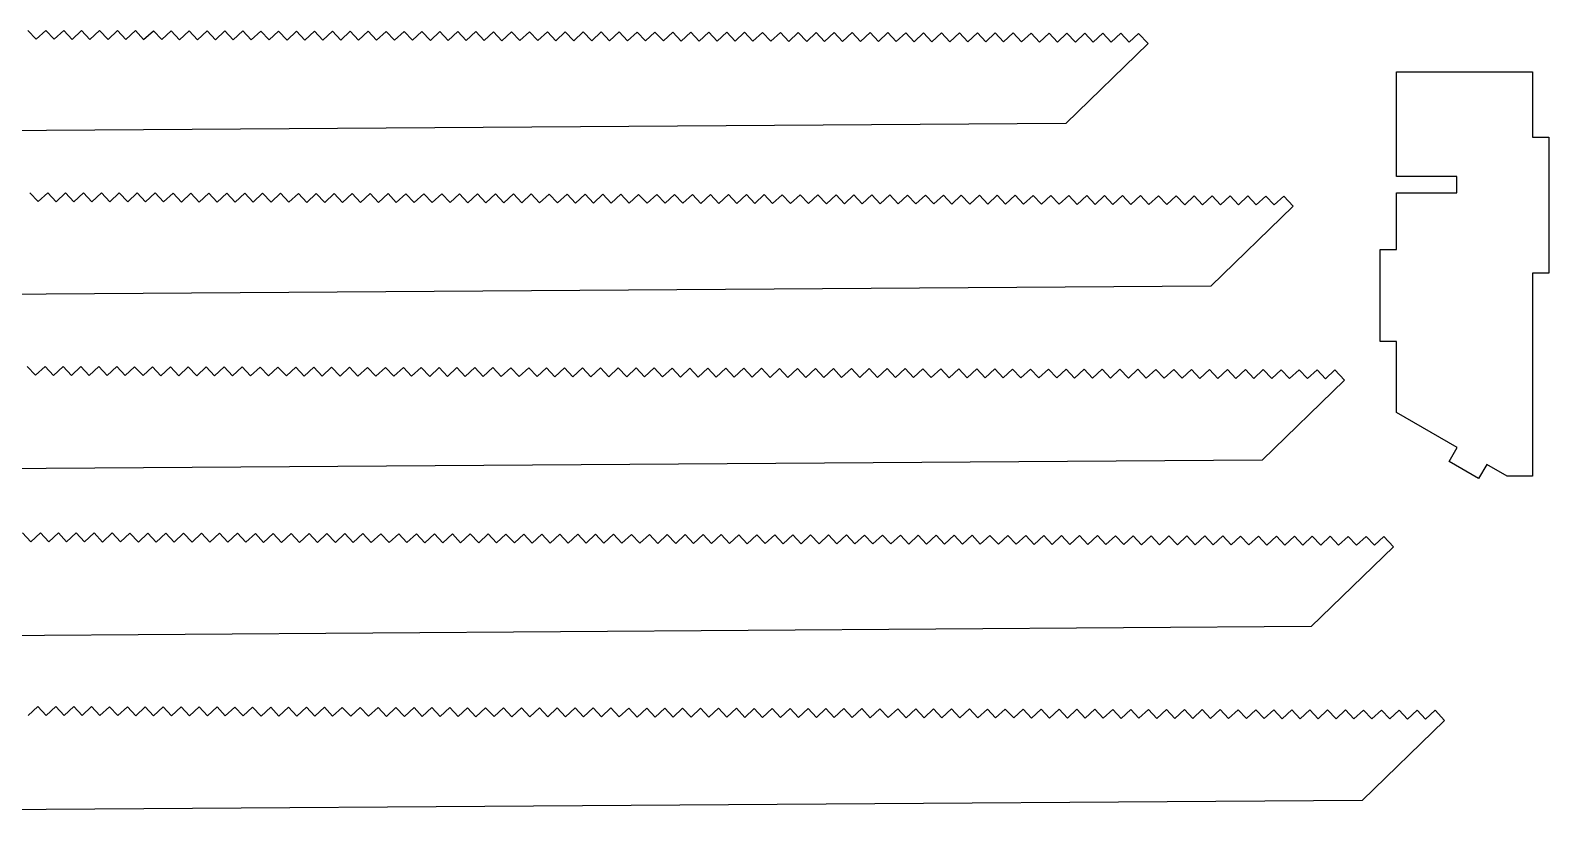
# Model space of a CAD drawing. Extents: x 12 to 2357, y -4 to 494.
# Drawn here: x 851.9 to 991.6, y 420 to 492.1 of the extents above; entities that cross this region are included whole.
import ezdxf

# ---------------------------------------------------------------- set-up
doc = ezdxf.new("R2010")
doc.units = 0
doc.layers.get('0').update_dxf_attribs({"linetype": 'CONTINUOUS'})

msp = doc.modelspace()

# ---------------------------------------------------------------- linework, layer by layer
for p, q in [((851.67, 492.07), (852.44, 491.25)), ((852.44, 491.25), (853.33, 492.07)), ((853.33, 492.07), (854.09, 491.25)), ((854.09, 491.25), (854.97, 492.06)), ((854.97, 492.06), (855.75, 491.24)), ((855.75, 491.24), (856.62, 492.06)), ((856.62, 492.06), (857.39, 491.24)), ((857.39, 491.24), (858.27, 492.05)), ((858.27, 492.05), (859.05, 491.23)), ((859.05, 491.23), (859.92, 492.05)), ((859.92, 492.05), (860.69, 491.23)), ((860.69, 491.23), (861.57, 492.05)), ((861.57, 492.05), (862.33, 491.22)), ((862.33, 491.22), (863.22, 492.04)), ((863.22, 492.04), (863.99, 491.22)), ((863.99, 491.22), (864.86, 492.03)), ((864.86, 492.03), (865.63, 491.2)), ((865.63, 491.2), (866.52, 492.03)), ((866.52, 492.03), (867.28, 491.21)), ((867.28, 491.21), (868.16, 492.03)), ((868.16, 492.03), (868.93, 491.21)), ((868.93, 491.21), (869.81, 492.02)), ((869.81, 492.02), (870.58, 491.2)), ((870.58, 491.2), (871.46, 492.02)), ((871.46, 492.02), (872.23, 491.2)), ((872.23, 491.2), (873.1, 492.01)), ((873.1, 492.01), (873.87, 491.19)), ((873.87, 491.19), (874.75, 492.01)), ((874.75, 492.01), (875.52, 491.18)), ((875.52, 491.18), (876.4, 492.01)), ((876.4, 492.01), (877.17, 491.18)), ((877.17, 491.18), (878.04, 492)), ((878.04, 492), (878.81, 491.18)), ((878.81, 491.18), (879.7, 492)), ((879.7, 492), (880.46, 491.18)), ((880.46, 491.18), (881.34, 491.99)), ((881.34, 491.99), (882.11, 491.17)), ((882.11, 491.17), (882.99, 491.99)), ((882.99, 491.99), (883.76, 491.17)), ((883.76, 491.17), (884.64, 491.98)), ((884.64, 491.98), (885.42, 491.16)), ((885.42, 491.16), (886.29, 491.98)), ((886.29, 491.98), (887.06, 491.16)), ((887.06, 491.16), (887.94, 491.98)), ((887.94, 491.98), (888.71, 491.15)), ((888.71, 491.15), (889.59, 491.97)), ((889.59, 491.97), (890.36, 491.15)), ((890.36, 491.15), (891.23, 491.97)), ((891.23, 491.97), (892, 491.14)), ((892, 491.14), (892.89, 491.96)), ((892.89, 491.96), (893.65, 491.14)), ((893.65, 491.14), (894.52, 491.95)), ((894.52, 491.95), (895.3, 491.12)), ((895.3, 491.12), (896.18, 491.95)), ((896.18, 491.95), (896.95, 491.13)), ((896.95, 491.13), (897.83, 491.95)), ((897.83, 491.95), (898.59, 491.13)), ((898.59, 491.13), (899.48, 491.94)), ((899.48, 491.94), (900.25, 491.12)), ((900.25, 491.12), (901.13, 491.94)), ((901.13, 491.94), (901.9, 491.11)), ((901.9, 491.11), (902.78, 491.93)), ((902.78, 491.93), (903.56, 491.11)), ((903.56, 491.11), (904.43, 491.93)), ((904.43, 491.93), (905.2, 491.1)), ((905.2, 491.1), (906.09, 491.93)), ((906.09, 491.93), (906.85, 491.1)), ((906.85, 491.1), (907.73, 491.92)), ((907.73, 491.92), (908.5, 491.1)), ((908.5, 491.1), (909.38, 491.92)), ((909.38, 491.92), (910.15, 491.1)), ((910.15, 491.1), (911.03, 491.91)), ((911.03, 491.91), (911.79, 491.09)), ((911.79, 491.09), (912.68, 491.91)), ((912.68, 491.91), (913.45, 491.09)), ((913.45, 491.09), (914.33, 491.9)), ((914.33, 491.9), (915.1, 491.08)), ((915.1, 491.08), (915.98, 491.9)), ((915.98, 491.9), (916.75, 491.08)), ((916.75, 491.08), (917.62, 491.9)), ((917.62, 491.9), (918.4, 491.07)), ((918.4, 491.07), (919.28, 491.89)), ((919.28, 491.89), (920.04, 491.07)), ((920.04, 491.07), (920.92, 491.89)), ((920.92, 491.89), (921.69, 491.06)), ((921.69, 491.06), (922.57, 491.88)), ((922.57, 491.88), (923.34, 491.06)), ((923.34, 491.06), (924.21, 491.87)), ((924.21, 491.87), (924.98, 491.05)), ((924.98, 491.05), (925.87, 491.87)), ((925.87, 491.87), (926.64, 491.05)), ((926.64, 491.05), (927.52, 491.87)), ((927.52, 491.87), (928.28, 491.05)), ((928.28, 491.05), (929.17, 491.86)), ((929.17, 491.86), (929.94, 491.04)), ((929.94, 491.04), (930.81, 491.86)), ((930.81, 491.86), (931.58, 491.04)), ((931.58, 491.04), (932.45, 491.85)), ((932.45, 491.85), (933.22, 491.03)), ((933.22, 491.03), (934.1, 491.85)), ((934.1, 491.85), (934.87, 491.02)), ((934.87, 491.02), (935.75, 491.85)), ((935.75, 491.85), (936.52, 491.02)), ((936.52, 491.02), (937.4, 491.84)), ((937.4, 491.84), (938.16, 491.02)), ((938.16, 491.02), (939.05, 491.84)), ((939.05, 491.84), (939.82, 491.02)), ((939.82, 491.02), (940.7, 491.83)), ((940.7, 491.83), (941.46, 491.01)), ((941.46, 491.01), (942.35, 491.83)), ((942.35, 491.83), (943.12, 491.01)), ((943.12, 491.01), (943.99, 491.82)), ((943.99, 491.82), (944.77, 491)), ((944.77, 491), (945.65, 491.82)), ((945.65, 491.82), (946.41, 491)), ((946.41, 491), (947.29, 491.82)), ((947.29, 491.82), (948.07, 490.99)), ((948.07, 490.99), (948.94, 491.81)), ((948.94, 491.81), (949.71, 490.99)), ((949.71, 490.99), (950.59, 491.81)), ((950.59, 491.81), (951.35, 490.99)), ((951.35, 490.99), (952.24, 491.8)), ((952.24, 491.8), (953.01, 490.98)), ((953.01, 490.98), (953.88, 491.79)), ((953.88, 491.79), (954.75, 490.86)), ((954.75, 490.86), (947.18, 483.49)), ((977.62, 488.24), (990.12, 488.24)), ((977.62, 478.61), (977.62, 488.24)), ((990.12, 488.24), (990.12, 482.23)), ((947.18, 483.49), (771.29, 482.28)), ((990.12, 482.23), (991.62, 482.23)), ((991.62, 482.23), (991.62, 469.73)), ((983.17, 478.61), (977.62, 478.61)), ((983.17, 477.11), (983.17, 478.61)), ((851.85, 477.13), (852.62, 476.31)), ((852.62, 476.31), (853.5, 477.13)), ((853.5, 477.13), (854.27, 476.3)), ((854.27, 476.3), (855.15, 477.12)), ((855.15, 477.12), (855.91, 476.3)), ((855.91, 476.3), (856.79, 477.11)), ((856.79, 477.11), (857.56, 476.29)), ((857.56, 476.29), (858.44, 477.11)), ((858.44, 477.11), (859.21, 476.28)), ((859.21, 476.28), (860.09, 477.11)), ((860.09, 477.11), (860.86, 476.29)), ((860.86, 476.29), (861.73, 477.1)), ((861.73, 477.1), (862.5, 476.28)), ((862.5, 476.28), (863.39, 477.1)), ((863.39, 477.1), (864.15, 476.28)), ((864.15, 476.28), (865.03, 477.09)), ((865.03, 477.09), (865.8, 476.27)), ((865.8, 476.27), (866.68, 477.09)), ((866.68, 477.09), (867.45, 476.27)), ((867.45, 476.27), (868.33, 477.09)), ((868.33, 477.09), (869.1, 476.26)), ((869.1, 476.26), (869.98, 477.08)), ((869.98, 477.08), (870.75, 476.26)), ((870.75, 476.26), (871.63, 477.08)), ((871.63, 477.08), (872.4, 476.25)), ((872.4, 476.25), (873.28, 477.07)), ((873.28, 477.07), (874.05, 476.25)), ((874.05, 476.25), (874.92, 477.07)), ((874.92, 477.07), (875.69, 476.25)), ((875.69, 476.25), (876.58, 477.06)), ((876.58, 477.06), (877.34, 476.24)), ((877.34, 476.24), (878.21, 477.05)), ((878.21, 477.05), (878.99, 476.23)), ((878.99, 476.23), (879.87, 477.05)), ((879.87, 477.05), (880.64, 476.23)), ((880.64, 476.23), (881.52, 477.05)), ((881.52, 477.05), (882.28, 476.23)), ((882.28, 476.23), (883.17, 477.05)), ((883.17, 477.05), (883.94, 476.22)), ((883.94, 476.22), (884.82, 477.04)), ((884.82, 477.04), (885.58, 476.22)), ((885.58, 476.22), (886.45, 477.03)), ((886.45, 477.03), (887.23, 476.21)), ((887.23, 476.21), (888.1, 477.03)), ((888.1, 477.03), (888.87, 476.21)), ((888.87, 476.21), (889.76, 477.03)), ((889.76, 477.03), (890.52, 476.21)), ((890.52, 476.21), (891.4, 477.02)), ((891.4, 477.02), (892.17, 476.2)), ((892.17, 476.2), (893.05, 477.02)), ((893.05, 477.02), (893.82, 476.2)), ((893.82, 476.2), (894.7, 477.01)), ((894.7, 477.01), (895.46, 476.19)), ((895.46, 476.19), (896.35, 477.01)), ((896.35, 477.01), (897.12, 476.19)), ((897.12, 476.19), (897.99, 477.01)), ((897.99, 477.01), (898.77, 476.18)), ((898.77, 476.18), (899.65, 477)), ((899.65, 477), (900.42, 476.18)), ((900.42, 476.18), (901.29, 477)), ((901.29, 477), (902.07, 476.17)), ((902.07, 476.17), (902.95, 476.99)), ((902.95, 476.99), (903.71, 476.17)), ((903.71, 476.17), (904.59, 476.99)), ((904.59, 476.99), (905.36, 476.17)), ((905.36, 476.17), (906.24, 476.98)), ((906.24, 476.98), (907.01, 476.16)), ((907.01, 476.16), (907.88, 476.97)), ((907.88, 476.97), (908.65, 476.15)), ((908.65, 476.15), (909.54, 476.97)), ((909.54, 476.97), (910.31, 476.15)), ((910.31, 476.15), (911.18, 476.97)), ((911.18, 476.97), (911.95, 476.15)), ((911.95, 476.15), (912.84, 476.97)), ((912.84, 476.97), (913.61, 476.14)), ((913.61, 476.14), (914.48, 476.96)), ((914.48, 476.96), (915.26, 476.13)), ((915.26, 476.13), (916.14, 476.95)), ((916.14, 476.95), (916.91, 476.14)), ((916.91, 476.14), (917.79, 476.95)), ((917.79, 476.95), (918.56, 476.13)), ((918.56, 476.13), (919.44, 476.95)), ((919.44, 476.95), (920.21, 476.13)), ((920.21, 476.13), (921.09, 476.94)), ((921.09, 476.94), (921.85, 476.12)), ((921.85, 476.12), (922.74, 476.94)), ((922.74, 476.94), (923.51, 476.12)), ((923.51, 476.12), (924.38, 476.94)), ((924.38, 476.94), (925.15, 476.11)), ((925.15, 476.11), (926.04, 476.93)), ((926.04, 476.93), (926.81, 476.11)), ((926.81, 476.11), (927.68, 476.93)), ((927.68, 476.93), (928.46, 476.1)), ((928.46, 476.1), (929.34, 476.92)), ((929.34, 476.92), (930.1, 476.1)), ((930.1, 476.1), (930.98, 476.92)), ((930.98, 476.92), (931.76, 476.1)), ((931.76, 476.1), (932.63, 476.91)), ((932.63, 476.91), (933.4, 476.09)), ((933.4, 476.09), (934.28, 476.91)), ((934.28, 476.91), (935.04, 476.09)), ((935.04, 476.09), (935.93, 476.9)), ((935.93, 476.9), (936.7, 476.08)), ((936.7, 476.08), (937.57, 476.89)), ((937.57, 476.89), (938.34, 476.07)), ((938.34, 476.07), (939.23, 476.9)), ((939.23, 476.9), (940, 476.07)), ((940, 476.07), (940.87, 476.89)), ((940.87, 476.89), (941.64, 476.07)), ((941.64, 476.07), (942.53, 476.89)), ((942.53, 476.89), (943.29, 476.06)), ((943.29, 476.06), (944.17, 476.88)), ((944.17, 476.88), (944.94, 476.06)), ((944.94, 476.06), (945.81, 476.87)), ((945.81, 476.87), (946.58, 476.06)), ((946.58, 476.06), (947.46, 476.87)), ((947.46, 476.87), (948.23, 476.05)), ((948.23, 476.05), (949.11, 476.87)), ((949.11, 476.87), (949.88, 476.05)), ((949.88, 476.05), (950.75, 476.86)), ((950.75, 476.86), (951.52, 476.04)), ((951.52, 476.04), (952.41, 476.86)), ((952.41, 476.86), (953.18, 476.04)), ((953.18, 476.04), (954.05, 476.86)), ((954.05, 476.86), (954.82, 476.03)), ((954.82, 476.03), (955.71, 476.85)), ((955.71, 476.85), (956.47, 476.03)), ((956.47, 476.03), (957.35, 476.85)), ((957.35, 476.85), (958.13, 476.02)), ((958.13, 476.02), (959, 476.84)), ((959, 476.84), (959.77, 476.02)), ((959.77, 476.02), (960.65, 476.84)), ((960.65, 476.84), (961.42, 476.02)), ((961.42, 476.02), (962.3, 476.83)), ((962.3, 476.83), (963.07, 476.01)), ((963.07, 476.01), (963.94, 476.83)), ((963.94, 476.83), (964.71, 476.01)), ((964.71, 476.01), (965.6, 476.82)), ((965.6, 476.82), (966.36, 476)), ((966.36, 476), (967.24, 476.81)), ((967.24, 476.81), (968.11, 475.88)), ((977.62, 477.11), (983.17, 477.11)), ((977.62, 471.89), (977.62, 477.11)), ((968.11, 475.88), (960.54, 468.51)), ((976.12, 471.89), (977.62, 471.89)), ((976.12, 463.42), (976.12, 471.89)), ((990.12, 469.73), (990.12, 451.03)), ((991.62, 469.73), (990.12, 469.73)), ((960.54, 468.51), (784.65, 467.3)), ((977.62, 463.42), (976.12, 463.42)), ((977.62, 456.9), (977.62, 463.42)), ((851.62, 461.14), (852.38, 460.32)), ((852.38, 460.32), (853.26, 461.13)), ((853.26, 461.13), (854.03, 460.3)), ((854.03, 460.3), (854.91, 461.13)), ((854.91, 461.13), (855.68, 460.31)), ((855.68, 460.31), (856.56, 461.13)), ((856.56, 461.13), (857.33, 460.31)), ((857.33, 460.31), (858.21, 461.12)), ((858.21, 461.12), (858.98, 460.3)), ((858.98, 460.3), (859.86, 461.12)), ((859.86, 461.12), (860.62, 460.3)), ((860.62, 460.3), (861.49, 461.11)), ((861.49, 461.11), (862.27, 460.29)), ((862.27, 460.29), (863.14, 461.11)), ((863.14, 461.11), (863.91, 460.28)), ((863.91, 460.28), (864.8, 461.11)), ((864.8, 461.11), (865.56, 460.28)), ((865.56, 460.28), (866.44, 461.1)), ((866.44, 461.1), (867.21, 460.28)), ((867.21, 460.28), (868.09, 461.1)), ((868.09, 461.1), (868.86, 460.28)), ((868.86, 460.28), (869.74, 461.09)), ((869.74, 461.09), (870.5, 460.27)), ((870.5, 460.27), (871.39, 461.09)), ((871.39, 461.09), (872.16, 460.27)), ((872.16, 460.27), (873.04, 461.08)), ((873.04, 461.08), (873.81, 460.26)), ((873.81, 460.26), (874.69, 461.08)), ((874.69, 461.08), (875.46, 460.26)), ((875.46, 460.26), (876.33, 461.08)), ((876.33, 461.08), (877.11, 460.25)), ((877.11, 460.25), (877.99, 461.07)), ((877.99, 461.07), (878.75, 460.25)), ((878.75, 460.25), (879.63, 461.07)), ((879.63, 461.07), (880.4, 460.24)), ((880.4, 460.24), (881.28, 461.06)), ((881.28, 461.06), (882.05, 460.24)), ((882.05, 460.24), (882.92, 461.05)), ((882.92, 461.05), (883.69, 460.23)), ((883.69, 460.23), (884.58, 461.05)), ((884.58, 461.05), (885.35, 460.23)), ((885.35, 460.23), (886.23, 461.05)), ((886.23, 461.05), (886.99, 460.23)), ((886.99, 460.23), (887.88, 461.04)), ((887.88, 461.04), (888.65, 460.22)), ((888.65, 460.22), (889.52, 461.04)), ((889.52, 461.04), (890.29, 460.22)), ((890.29, 460.22), (891.16, 461.03)), ((891.16, 461.03), (891.93, 460.21)), ((891.93, 460.21), (892.81, 461.03)), ((892.81, 461.03), (893.58, 460.2)), ((893.58, 460.2), (894.46, 461.03)), ((894.46, 461.03), (895.23, 460.2)), ((895.23, 460.2), (896.11, 461.02)), ((896.11, 461.02), (896.87, 460.2)), ((896.87, 460.2), (897.76, 461.02)), ((897.76, 461.02), (898.53, 460.2)), ((898.53, 460.2), (899.41, 461.01)), ((899.41, 461.01), (900.17, 460.19)), ((900.17, 460.19), (901.06, 461.01)), ((901.06, 461.01), (901.83, 460.19)), ((901.83, 460.19), (902.7, 461.01)), ((902.7, 461.01), (903.48, 460.18)), ((903.48, 460.18), (904.36, 461)), ((904.36, 461), (905.12, 460.18)), ((905.12, 460.18), (906, 461)), ((906, 461), (906.78, 460.17)), ((906.78, 460.17), (907.65, 460.99)), ((907.65, 460.99), (908.42, 460.17)), ((908.42, 460.17), (909.3, 460.99)), ((909.3, 460.99), (910.06, 460.17)), ((910.06, 460.17), (910.95, 460.98)), ((910.95, 460.98), (911.72, 460.16)), ((911.72, 460.16), (912.59, 460.97)), ((912.59, 460.97), (913.36, 460.15)), ((913.36, 460.15), (914.25, 460.97)), ((914.25, 460.97), (915.02, 460.15)), ((915.02, 460.15), (915.89, 460.97)), ((915.89, 460.97), (916.66, 460.15)), ((916.66, 460.15), (917.55, 460.97)), ((917.55, 460.97), (918.31, 460.14)), ((918.31, 460.14), (919.19, 460.96)), ((919.19, 460.96), (919.97, 460.13)), ((919.97, 460.13), (920.85, 460.95)), ((920.85, 460.95), (921.62, 460.13)), ((921.62, 460.13), (922.5, 460.95)), ((922.5, 460.95), (923.27, 460.12)), ((923.27, 460.12), (924.15, 460.95)), ((924.15, 460.95), (924.92, 460.13)), ((924.92, 460.13), (925.8, 460.94)), ((925.8, 460.94), (926.56, 460.12)), ((926.56, 460.12), (927.45, 460.94)), ((927.45, 460.94), (928.22, 460.12)), ((928.22, 460.12), (929.09, 460.93)), ((929.09, 460.93), (929.86, 460.11)), ((929.86, 460.11), (930.75, 460.93)), ((930.75, 460.93), (931.51, 460.11)), ((931.51, 460.11), (932.39, 460.93)), ((932.39, 460.93), (933.17, 460.1)), ((933.17, 460.1), (934.04, 460.92)), ((934.04, 460.92), (934.81, 460.1)), ((934.81, 460.1), (935.69, 460.92)), ((935.69, 460.92), (936.46, 460.09)), ((936.46, 460.09), (937.34, 460.91)), ((937.34, 460.91), (938.11, 460.09)), ((938.11, 460.09), (938.99, 460.91)), ((938.99, 460.91), (939.75, 460.09)), ((939.75, 460.09), (940.64, 460.9)), ((940.64, 460.9), (941.41, 460.08)), ((941.41, 460.08), (942.28, 460.89)), ((942.28, 460.89), (943.05, 460.07)), ((943.05, 460.07), (943.94, 460.89)), ((943.94, 460.89), (944.7, 460.07)), ((944.7, 460.07), (945.58, 460.89)), ((945.58, 460.89), (946.35, 460.07)), ((946.35, 460.07), (947.23, 460.89)), ((947.23, 460.89), (948, 460.06)), ((948, 460.06), (948.88, 460.88)), ((948.88, 460.88), (949.64, 460.06)), ((949.64, 460.06), (950.52, 460.87)), ((950.52, 460.87), (951.29, 460.05)), ((951.29, 460.05), (952.17, 460.87)), ((952.17, 460.87), (952.94, 460.05)), ((952.94, 460.05), (953.82, 460.87)), ((953.82, 460.87), (954.59, 460.05)), ((954.59, 460.05), (955.46, 460.86)), ((955.46, 460.86), (956.23, 460.04)), ((956.23, 460.04), (957.12, 460.86)), ((957.12, 460.86), (957.88, 460.04)), ((957.88, 460.04), (958.76, 460.85)), ((958.76, 460.85), (959.53, 460.03)), ((959.53, 460.03), (960.41, 460.85)), ((960.41, 460.85), (961.18, 460.03)), ((961.18, 460.03), (962.06, 460.85)), ((962.06, 460.85), (962.83, 460.02)), ((962.83, 460.02), (963.71, 460.84)), ((963.71, 460.84), (964.48, 460.02)), ((964.48, 460.02), (965.36, 460.84)), ((972.82, 459.88), (965.25, 452.51)), ((965.36, 460.84), (966.13, 460.01)), ((966.13, 460.01), (967.01, 460.83)), ((967.01, 460.83), (967.78, 460.01)), ((967.78, 460.01), (968.65, 460.83)), ((968.65, 460.83), (969.42, 460.01)), ((969.42, 460.01), (970.31, 460.82)), ((970.31, 460.82), (971.07, 460)), ((971.07, 460), (971.94, 460.81)), ((971.94, 460.81), (972.82, 459.88)), ((983.21, 453.67), (977.62, 456.9)), ((982.46, 452.37), (983.21, 453.67)), ((965.25, 452.51), (789.35, 451.3)), ((985.17, 450.81), (982.46, 452.37)), ((985.92, 452.11), (985.17, 450.81)), ((987.79, 451.03), (985.92, 452.11)), ((990.12, 451.03), (987.79, 451.03)), ((851.18, 445.82), (851.95, 445)), ((851.95, 445), (852.83, 445.82)), ((852.83, 445.82), (853.6, 444.99)), ((853.6, 444.99), (854.48, 445.81)), ((854.48, 445.81), (855.24, 444.99)), ((855.24, 444.99), (856.13, 445.81)), ((856.13, 445.81), (856.9, 444.99)), ((856.9, 444.99), (857.77, 445.8)), ((857.77, 445.8), (858.54, 444.97)), ((858.54, 444.97), (859.43, 445.8)), ((859.43, 445.8), (860.19, 444.98)), ((860.19, 444.98), (861.07, 445.79)), ((861.07, 445.79), (861.84, 444.97)), ((861.84, 444.97), (862.72, 445.79)), ((862.72, 445.79), (863.49, 444.97)), ((863.49, 444.97), (864.37, 445.79)), ((864.37, 445.79), (865.13, 444.96)), ((865.13, 444.96), (866.01, 445.78)), ((866.01, 445.78), (866.78, 444.96)), ((866.78, 444.96), (867.66, 445.78)), ((867.66, 445.78), (868.43, 444.95)), ((868.43, 444.95), (869.31, 445.77)), ((869.31, 445.77), (870.08, 444.95)), ((870.08, 444.95), (870.95, 445.77)), ((870.95, 445.77), (871.72, 444.95)), ((871.72, 444.95), (872.61, 445.76)), ((872.61, 445.76), (873.37, 444.94)), ((873.37, 444.94), (874.25, 445.76)), ((874.25, 445.76), (875.02, 444.94)), ((875.02, 444.94), (875.9, 445.75)), ((875.9, 445.75), (876.67, 444.93)), ((876.67, 444.93), (877.55, 445.75)), ((877.55, 445.75), (878.32, 444.93)), ((878.32, 444.93), (879.2, 445.75)), ((879.2, 445.75), (879.97, 444.92)), ((879.97, 444.92), (880.85, 445.74)), ((880.85, 445.74), (881.62, 444.92)), ((881.62, 444.92), (882.5, 445.74)), ((882.5, 445.74), (883.27, 444.92)), ((883.27, 444.92), (884.14, 445.73)), ((884.14, 445.73), (884.91, 444.91)), ((884.91, 444.91), (885.8, 445.73)), ((885.8, 445.73), (886.56, 444.91)), ((886.56, 444.91), (887.43, 445.72)), ((887.43, 445.72), (888.21, 444.89)), ((888.21, 444.89), (889.09, 445.72)), ((889.09, 445.72), (889.86, 444.9)), ((889.86, 444.9), (890.74, 445.72)), ((890.74, 445.72), (891.5, 444.89)), ((891.5, 444.89), (892.39, 445.71)), ((892.39, 445.71), (893.16, 444.89)), ((893.16, 444.89), (894.04, 445.71)), ((894.04, 445.71), (894.8, 444.88)), ((894.8, 444.88), (895.67, 445.7)), ((895.67, 445.7), (896.45, 444.88)), ((896.45, 444.88), (897.32, 445.7)), ((897.32, 445.7), (898.09, 444.87)), ((898.09, 444.87), (898.98, 445.69)), ((898.98, 445.69), (899.74, 444.87)), ((899.74, 444.87), (900.62, 445.69)), ((900.62, 445.69), (901.39, 444.87)), ((901.39, 444.87), (902.27, 445.68)), ((902.27, 445.68), (903.04, 444.86)), ((903.04, 444.86), (903.92, 445.68)), ((903.92, 445.68), (904.68, 444.86)), ((904.68, 444.86), (905.57, 445.68)), ((905.57, 445.68), (906.34, 444.85)), ((906.34, 444.85), (907.21, 445.67)), ((907.21, 445.67), (907.99, 444.85)), ((907.99, 444.85), (908.87, 445.67)), ((908.87, 445.67), (909.64, 444.84)), ((909.64, 444.84), (910.51, 445.66)), ((910.51, 445.66), (911.29, 444.84)), ((911.29, 444.84), (912.17, 445.66)), ((912.17, 445.66), (912.93, 444.84)), ((912.93, 444.84), (913.81, 445.65)), ((913.81, 445.65), (914.58, 444.83)), ((914.58, 444.83), (915.46, 445.65)), ((915.46, 445.65), (916.23, 444.83)), ((916.23, 444.83), (917.1, 445.64)), ((917.1, 445.64), (917.87, 444.81)), ((917.87, 444.81), (918.76, 445.64)), ((918.76, 445.64), (919.53, 444.82)), ((919.53, 444.82), (920.4, 445.64)), ((920.4, 445.64), (921.17, 444.81)), ((921.17, 444.81), (922.06, 445.63)), ((922.06, 445.63), (922.83, 444.81)), ((922.83, 444.81), (923.7, 445.63)), ((923.7, 445.63), (924.48, 444.79)), ((924.48, 444.79), (925.36, 445.62)), ((925.36, 445.62), (926.13, 444.8)), ((926.13, 444.8), (927.01, 445.62)), ((927.01, 445.62), (927.78, 444.79)), ((927.78, 444.79), (928.66, 445.61)), ((928.66, 445.61), (929.43, 444.79)), ((929.43, 444.79), (930.31, 445.61)), ((930.31, 445.61), (931.07, 444.79)), ((931.07, 444.79), (931.96, 445.6)), ((931.96, 445.6), (932.73, 444.78)), ((932.73, 444.78), (933.6, 445.6)), ((933.6, 445.6), (934.37, 444.78)), ((934.37, 444.78), (935.26, 445.6)), ((935.26, 445.6), (936.03, 444.77)), ((936.03, 444.77), (936.9, 445.59)), ((936.9, 445.59), (937.68, 444.77)), ((937.68, 444.77), (938.56, 445.59)), ((938.56, 445.59), (939.32, 444.76)), ((939.32, 444.76), (940.2, 445.58)), ((940.2, 445.58), (940.98, 444.76)), ((940.98, 444.76), (941.85, 445.58)), ((941.85, 445.58), (942.62, 444.76)), ((942.62, 444.76), (943.5, 445.57)), ((943.5, 445.57), (944.26, 444.75)), ((944.26, 444.75), (945.15, 445.57)), ((945.15, 445.57), (945.92, 444.75)), ((945.92, 444.75), (946.79, 445.56)), ((946.79, 445.56), (947.56, 444.73)), ((947.56, 444.73), (948.45, 445.56)), ((948.45, 445.56), (949.22, 444.74)), ((949.22, 444.74), (950.09, 445.56)), ((950.09, 445.56), (950.86, 444.73)), ((950.86, 444.73), (951.75, 445.55)), ((951.75, 445.55), (952.51, 444.73)), ((952.51, 444.73), (953.39, 445.55)), ((953.39, 445.55), (954.16, 444.72)), ((954.16, 444.72), (955.03, 445.54)), ((955.03, 445.54), (955.8, 444.72)), ((955.8, 444.72), (956.68, 445.54)), ((956.68, 445.54), (957.45, 444.71)), ((957.45, 444.71), (958.33, 445.53)), ((958.33, 445.53), (959.1, 444.71)), ((959.1, 444.71), (959.97, 445.53)), ((959.97, 445.53), (960.74, 444.71)), ((960.74, 444.71), (961.63, 445.53)), ((961.63, 445.53), (962.4, 444.7)), ((962.4, 444.7), (963.27, 445.52)), ((963.27, 445.52), (964.04, 444.7)), ((964.04, 444.7), (964.93, 445.52)), ((964.93, 445.52), (965.69, 444.69)), ((965.69, 444.69), (966.57, 445.51)), ((966.57, 445.51), (967.35, 444.69)), ((967.35, 444.69), (968.22, 445.51)), ((968.22, 445.51), (968.99, 444.69)), ((968.99, 444.69), (969.87, 445.5)), ((977.33, 444.54), (969.76, 437.18)), ((969.87, 445.5), (970.64, 444.68)), ((970.64, 444.68), (971.52, 445.5)), ((971.52, 445.5), (972.29, 444.68)), ((972.29, 444.68), (973.16, 445.49)), ((973.16, 445.49), (973.93, 444.67)), ((973.93, 444.67), (974.82, 445.49)), ((974.82, 445.49), (975.58, 444.67)), ((975.58, 444.67), (976.46, 445.48)), ((976.46, 445.48), (977.33, 444.54)), ((969.76, 437.18), (793.87, 435.96)), ((851.71, 429.01), (852.59, 429.83)), ((852.59, 429.83), (853.37, 429.01)), ((853.37, 429.01), (854.24, 429.82)), ((854.24, 429.82), (855.01, 429)), ((855.01, 429), (855.89, 429.82)), ((855.89, 429.82), (856.66, 429)), ((856.66, 429), (857.54, 429.82)), ((857.54, 429.82), (858.31, 428.99)), ((858.31, 428.99), (859.18, 429.81)), ((859.18, 429.81), (859.95, 428.99)), ((859.95, 428.99), (860.84, 429.81)), ((860.84, 429.81), (861.6, 428.98)), ((861.6, 428.98), (862.48, 429.8)), ((862.48, 429.8), (863.25, 428.97)), ((863.25, 428.97), (864.13, 429.8)), ((864.13, 429.8), (864.9, 428.98)), ((864.9, 428.98), (865.78, 429.79)), ((865.78, 429.79), (866.55, 428.97)), ((866.55, 428.97), (867.43, 429.79)), ((867.43, 429.79), (868.2, 428.97)), ((868.2, 428.97), (869.08, 429.79)), ((869.08, 429.79), (869.84, 428.96)), ((869.84, 428.96), (870.71, 429.78)), ((870.71, 429.78), (871.49, 428.96)), ((871.49, 428.96), (872.36, 429.78)), ((872.36, 429.78), (873.13, 428.95)), ((873.13, 428.95), (874.02, 429.77)), ((874.02, 429.77), (874.78, 428.95)), ((874.78, 428.95), (875.66, 429.77)), ((875.66, 429.77), (876.43, 428.95)), ((876.43, 428.95), (877.31, 429.76)), ((877.31, 429.76), (878.08, 428.94)), ((878.08, 428.94), (878.96, 429.76)), ((878.96, 429.76), (879.72, 428.94)), ((879.72, 428.94), (880.61, 429.75)), ((880.61, 429.75), (881.38, 428.93)), ((881.38, 428.93), (882.26, 429.75)), ((882.26, 429.75), (883.03, 428.93)), ((883.03, 428.93), (883.91, 429.75)), ((883.91, 429.75), (884.68, 428.92)), ((884.68, 428.92), (885.55, 429.74)), ((885.55, 429.74), (886.33, 428.92)), ((886.33, 428.92), (887.21, 429.74)), ((887.21, 429.74), (887.97, 428.91)), ((887.97, 428.91), (888.85, 429.73)), ((888.85, 429.73), (889.62, 428.91)), ((889.62, 428.91), (890.5, 429.73)), ((890.5, 429.73), (891.27, 428.91)), ((891.27, 428.91), (892.14, 429.72)), ((892.14, 429.72), (892.91, 428.89)), ((892.91, 428.89), (893.8, 429.72)), ((893.8, 429.72), (894.57, 428.9)), ((894.57, 428.9), (895.45, 429.71)), ((895.45, 429.71), (896.21, 428.89)), ((896.21, 428.89), (897.1, 429.71)), ((897.1, 429.71), (897.87, 428.89)), ((897.87, 428.89), (898.74, 429.71)), ((898.74, 429.71), (899.51, 428.88)), ((899.51, 428.88), (900.38, 429.7)), ((900.38, 429.7), (901.15, 428.88)), ((901.15, 428.88), (902.03, 429.7)), ((902.03, 429.7), (902.8, 428.87)), ((902.8, 428.87), (903.68, 429.69)), ((903.68, 429.69), (904.45, 428.87)), ((904.45, 428.87), (905.33, 429.69)), ((905.33, 429.69), (906.09, 428.87)), ((906.09, 428.87), (906.98, 429.68)), ((906.98, 429.68), (907.75, 428.86)), ((907.75, 428.86), (908.63, 429.68)), ((908.63, 429.68), (909.39, 428.86)), ((909.39, 428.86), (910.28, 429.67)), ((910.28, 429.67), (911.05, 428.85)), ((911.05, 428.85), (911.92, 429.67)), ((911.92, 429.67), (912.7, 428.85)), ((912.7, 428.85), (913.58, 429.67)), ((913.58, 429.67), (914.34, 428.84)), ((914.34, 428.84), (915.22, 429.66)), ((915.22, 429.66), (916, 428.84)), ((916, 428.84), (916.87, 429.66)), ((916.87, 429.66), (917.64, 428.83)), ((917.64, 428.83), (918.52, 429.65)), ((918.52, 429.65), (919.28, 428.83)), ((919.28, 428.83), (920.17, 429.65)), ((920.17, 429.65), (920.94, 428.83)), ((920.94, 428.83), (921.81, 429.64)), ((921.81, 429.64), (922.58, 428.81)), ((922.58, 428.81), (923.47, 429.64)), ((923.47, 429.64), (924.24, 428.82)), ((924.24, 428.82), (925.11, 429.63)), ((925.11, 429.63), (925.88, 428.81)), ((925.88, 428.81), (926.77, 429.63)), ((926.77, 429.63), (927.53, 428.81)), ((927.53, 428.81), (928.41, 429.63)), ((928.41, 429.63), (929.19, 428.79)), ((929.19, 428.79), (930.07, 429.62)), ((930.07, 429.62), (930.84, 428.8)), ((930.84, 428.8), (931.72, 429.62)), ((931.72, 429.62), (932.49, 428.79)), ((932.49, 428.79), (933.37, 429.61)), ((933.37, 429.61), (934.14, 428.79)), ((934.14, 428.79), (935.02, 429.61)), ((935.02, 429.61), (935.78, 428.79)), ((935.78, 428.79), (936.67, 429.6)), ((936.67, 429.6), (937.44, 428.78)), ((937.44, 428.78), (938.31, 429.6)), ((938.31, 429.6), (939.08, 428.78)), ((939.08, 428.78), (939.97, 429.59)), ((939.97, 429.59), (940.73, 428.77)), ((940.73, 428.77), (941.61, 429.59)), ((941.61, 429.59), (942.39, 428.77)), ((942.39, 428.77), (943.26, 429.59)), ((943.26, 429.59), (944.03, 428.76)), ((944.03, 428.76), (944.91, 429.58)), ((944.91, 429.58), (945.68, 428.76)), ((945.68, 428.76), (946.56, 429.58)), ((946.56, 429.58), (947.33, 428.76)), ((947.33, 428.76), (948.21, 429.57)), ((948.21, 429.57), (948.97, 428.75)), ((948.97, 428.75), (949.86, 429.57)), ((949.86, 429.57), (950.63, 428.75)), ((950.63, 428.75), (951.5, 429.56)), ((951.5, 429.56), (952.27, 428.73)), ((952.27, 428.73), (953.16, 429.56)), ((953.16, 429.56), (953.92, 428.74)), ((953.92, 428.74), (954.8, 429.56)), ((954.8, 429.56), (955.57, 428.73)), ((955.57, 428.73), (956.45, 429.55)), ((956.45, 429.55), (957.22, 428.73)), ((957.22, 428.73), (958.1, 429.55)), ((958.1, 429.55), (958.86, 428.72)), ((958.86, 428.72), (959.74, 429.54)), ((959.74, 429.54), (960.51, 428.72)), ((960.51, 428.72), (961.39, 429.54)), ((961.39, 429.54), (962.16, 428.71)), ((962.16, 428.71), (963.04, 429.53)), ((963.04, 429.53), (963.81, 428.71)), ((963.81, 428.71), (964.68, 429.53)), ((964.68, 429.53), (965.45, 428.71)), ((965.45, 428.71), (966.34, 429.52)), ((966.34, 429.52), (967.1, 428.7)), ((967.1, 428.7), (967.98, 429.52)), ((967.98, 429.52), (968.75, 428.7)), ((968.75, 428.7), (969.63, 429.52)), ((969.63, 429.52), (970.4, 428.69)), ((970.4, 428.69), (971.28, 429.51)), ((971.28, 429.51), (972.05, 428.69)), ((972.05, 428.69), (972.93, 429.51)), ((972.93, 429.51), (973.7, 428.68)), ((973.7, 428.68), (974.58, 429.5)), ((974.58, 429.5), (975.35, 428.68)), ((975.35, 428.68), (976.23, 429.5)), ((976.23, 429.5), (977, 428.68)), ((977, 428.68), (977.87, 429.49)), ((977.87, 429.49), (978.64, 428.67)), ((978.64, 428.67), (979.53, 429.49)), ((979.53, 429.49), (980.29, 428.67)), ((980.29, 428.67), (981.16, 429.48)), ((981.16, 429.48), (982.04, 428.54)), ((982.04, 428.54), (974.47, 421.18)), ((974.47, 421.18), (798.57, 419.96))]:
    msp.add_line(p, q)

doc.saveas('drawing.dxf')
